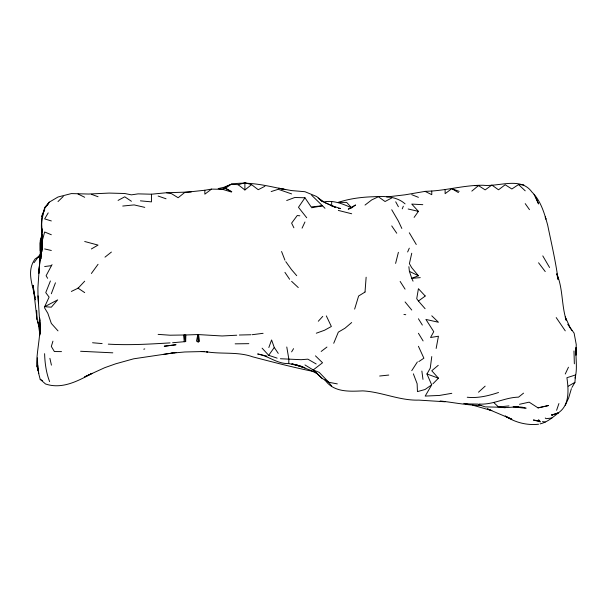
<?xml version="1.0" encoding="UTF-8"?>
<svg xmlns="http://www.w3.org/2000/svg" width="607" height="607" viewBox="0 0 607 607"><rect width="100%" height="100%" fill="white"/><g stroke="black" fill="none" stroke-linecap="round" stroke-linejoin="round"><path stroke-width="0.91" d="M41.906 236.449L41.754 251.776C43.833 238.134 38.021 222.359 44.751 209.832M211.517 189.111L204.84 190.249L204.84 194.172L211.517 189.111L222.473 189.316L231.54 192.047L225.432 188.269L222.473 189.316L218.186 188.602L223.793 187.32L231.578 184.111C249.439 181.174 267.482 185.947 284.933 189.521L278.788 188.246L291.61 190.59L304.957 191.713L316.733 196.554L321.945 201.251L335.428 207.359M231.578 184.111L238.217 184.748L244.887 189.968L244.887 182.692L251.564 184.642L258.233 189.71L264.91 186.273M558.061 279.296C555.595 261.033 551.384 243.111 547.666 225.076C544.396 213.285 540.898 200.834 531.884 191.994C520.654 176.402 499.037 186.971 483.126 185.264C465.759 185.044 448.99 189.816 431.774 191.038L431.767 194.665L425.097 191.38L405.074 194.817L386.72 196.972M40.009 325.489L39.69 335.36L39.796 324.699M40.221 260.289L40.244 240.584L42.384 234.621M292.445 363.859L298.28 365.68L288.773 363.563L288.849 359.086L286.777 346.999M40.176 333.736L40.373 326.209M172.6 342.735L185.666 341.589L185.863 334.973L197.852 334.556L198.163 342.022L199.513 341.301L198.535 334.586L222.094 335.975L236.745 335.216M39.948 258.438L38.931 273.264L41.617 239.788L41.375 243.847L41.966 228.778L42.103 231.806L41.701 224.324L42.391 213.611M42.194 239.454L40.859 258.969L41.898 247.33L41.17 255.464M198.535 334.586L198.163 342.022L196.486 341.111L197.852 334.556M40.29 333.888L40.388 332.12M38.856 373.411L36.678 364.45C36.761 349.503 41.177 334.897 39.645 319.919L39.819 325.602L39.296 319.714L40.381 332.985L37.998 295.852L37.9 288.082L39.379 265.82M42.073 240.531L42.171 238.733M39.023 272.118L40.13 256.063M42.649 216.646L42.778 214.795M365.027 291.914L366.135 277.209M571.938 387.456L574.92 382.342L575.512 374.974L566.915 377.713C568.501 389.064 569.783 404.072 559.525 411.986C553.508 416.637 547.757 422.123 540.101 423.891M42.649 216.069L42.778 214.605M40.472 240.455L40.328 250.957L40.168 243.149L41.481 236.206M431.774 356.559L430.249 368.176L426.964 373.98L431.418 384.269M41.519 236.229L42.171 231.76M436.145 348.456L438.444 336.217L430.553 337.522L433.755 331.665L425.902 319.426L438.444 322.256L431.774 315.807M575.057 378.047C577.788 368.062 575.299 357.652 576.119 347.371L575.937 355.186L576.248 344.571L574.108 333.122L570.155 327.697L565.261 316.975L566.194 320.329M411.751 253.225L409.399 263.658L411.743 267.725L418.42 275.76L411.751 278.34L409.406 271.367L408.868 266.678M395.605 263.4L398.397 252.307M42.71 239.158L44.652 231.995L51.329 234.75M571.392 388.639L568.653 397.926L565.261 405.317M43.105 213.004L44.652 207.806M52.938 341.149L51.329 346.468L54.372 351.544L61.512 351.612M354.64 309.107L358.623 295.996L365.088 292.02M556.596 410.294L558.926 403.541M42.847 213.869L41.891 216.509L44.652 208.983M40.35 254.128L34.022 262.725M268.825 347.53L271.587 339.958L274.273 347.485L278.256 353.388M51.329 293.75L55.442 282.801M50.411 280.958L45.753 292.62L49.121 297.111L44.652 306.717L51.329 307.172L57.673 299.881L44.652 306.717M333.721 343.274L338.327 332.135L345.004 328.212L351.681 322.529M402.236 208.846L403.344 206.205M407.631 251.973L409.3 248.18M302.066 228.149L304.957 221.987M565.261 374.011L568.456 367.212M52.043 264.599L46.102 275.737L47.642 278.294M47.452 205.227L49.258 202.161L58.006 197.009L71.353 193.58L88.592 194.043L109.177 193.079L124.746 193.504L131.423 194.855L138.093 193.868L151.447 194.21L166.447 192.745L191.197 191.964M48.196 212.867L44.652 218.899L51.329 220.948M291.61 351.87L293.56 348.661M44.652 208.603L49.258 202.161L44.842 207.313M411.751 370.665L417.358 361.962M324.98 208.292L322.499 205.781L311.133 206.919L304.957 197.776L298.462 207.313L306.717 217.754M98.053 264.288L91.376 273.491M262.095 348.16L268.689 355.315L274.273 347.485M414.111 217.405L418.42 211.365L411.751 204.089L422.791 204.68M318.303 321.24L322.749 316.391M78.349 287.946L84.699 281.178M432.928 383.799L438.444 378.191L431.774 370.756L438.254 365.308M57.999 201.562L63.287 196.448M538.037 407.889L548.387 405.559L538.037 407.889L529.16 402.16L519.509 404.292M478.491 392.213L485.168 386.135M471.814 191.122L478.491 185.598L485.168 189.892L491.845 185.044L498.514 189.809L505.191 184.763L511.86 188.997L518.537 184.566L523.841 184.877M523.545 393.139L518.537 397.145C504.994 397.357 492.884 405.074 479.006 404.034M244.887 189.968L251.564 184.642M104.988 257.148L111.4 252.064M425.052 295.859L418.42 288.704L416.728 298.712L418.42 301.049L425.34 295.981M222.473 189.316L224.863 187.464L231.358 184.194L225.432 188.269L231.783 191.653M365.027 205.067L371.704 199.923L378.373 196.759L385.05 201.509L391.727 197.988M304.957 364.936L313.197 369.959L322.537 362.758L315.458 355.846M321.179 351.445L326.93 347.06M38.271 257.133L39.652 256.093M459.18 191.387L451.798 188.663L445.121 193.671L445.121 189.741M324.98 201.691C334.518 200.34 343.19 204.111 351.681 207.867L355.543 204.976L348.243 209.187L350.816 208.201M39.455 255.957L35.107 258.961C25.843 271.488 33.241 286.405 35.487 299.797M418.838 361.59L423.883 358.198L418.42 346.286M568.273 386.211L574.92 382.342M91.376 248.953L98.046 245.099L84.699 241.503M118.077 200.409L124.746 196.805L131.423 201.281M71.353 291.443L78.03 288.211M91.376 373.715L84.699 376.848L104.723 367.69L115.671 363.813L133.684 358.805L176.136 352.485L174.376 352.75M92.143 373.351C77.977 380.991 62.02 389.58 45.517 383.973L40.191 379.337L38.613 373.275M286.686 200.515L294.805 197.487L304.957 197.776M552.279 415.082L558.584 412.76L551.452 415.029L552.279 415.082L551.907 414.831M316.293 333.213L324.525 330.254L331.354 326.49L326.323 315.883M271.162 191.554L278.256 189.293L291.61 193.914M238.217 184.748L244.887 182.692M498.514 392.486C488.46 395.84 477.929 398.374 467.253 397.244M143.768 349.207L144.77 348.926M311.634 207.776L322.499 205.781L311.634 195.257M451.798 393.321L439.453 395.445L425.188 396.083L431.774 384.77L425.097 389.474L417.449 391.614L417.13 383.723L413.359 373.836M172.616 353.016L163.45 354.412M44.652 266.534L51.329 265.661M252.148 334.707L263.089 333.319M493.817 402.6L498.514 406.978L508.962 405.916M551.907 418.011L546.057 418.678L545.238 417.995M379.656 376.021L388.776 375.058M499.326 407.122C508.347 408.693 517.414 405.233 526.201 408.154M420.256 277.634L411.751 278.34L413.056 281.178M204.84 190.249L184.816 192.396L178.139 197.738L171.47 193.648L166.447 192.745M171.47 353.183L184.816 351.977L204.005 351.521M170.059 342.894C149.512 344.131 128.836 345.36 108.281 344.131M518.537 406.508L513.165 406.834L525.214 408.245M425.097 191.38L431.774 191.038M158.131 334.381L170.028 335.208L185.863 334.973M248.824 343.661L235.159 343.843M203.944 351.499L201.243 351.567L207.708 351.984L206.274 351.726M239.333 335.018L250.903 334.753M112.803 352.826L80.594 351.271M474.553 185.666L478.491 185.598M122.735 206.046L134.117 204.908L144.77 207.366M538.561 424.232C526.785 425.53 515.115 422.472 505.191 416.015L511.86 419.232L487.36 408.86L491.845 410.628L472.678 405.165M440.113 400.961C453.899 402.487 467.542 405.4 481.457 405.453M465.364 403.867L477.876 404.087M497.793 407.168L485.168 406.88L478.491 404.611M280.434 358.745L301.155 359.693L307.855 359.162L316.171 363.965M338.327 208.406L340.58 208.512L331.657 205.72M92.552 342.758L102.135 343.577M140.414 200.841L151.447 201.873L151.447 194.21M498.074 406.963L505.191 407.767M299.835 215.811L297.248 215.508L291.61 223.141L293.902 227.8M288.773 363.563C277.323 364.101 268.537 355.877 257.641 353.98L267.004 356.119M403.936 314.449L405.749 314.714M445.121 401.781L418.822 400.112C399.588 400.749 381.735 391.902 362.789 390.885C349.321 391.439 333.797 392.554 324.98 379.967L328.766 382.281L337.333 383.897M539.76 421.114L533.371 420.006L540.48 421.895L538.561 419.665M542.499 421.584L545.238 422.062M313.379 371.476C292.946 367.303 272.847 362.129 252.702 356.833C237.868 351.491 221.745 354.344 206.509 351.802M291.61 363.912L293.287 364.23M463.809 403.352L468.255 404.285M408.17 208.998L418.42 211.365M44.652 248.938L51.329 250.486M338.327 210.417L351.681 213.763M299.122 365.695L302.498 366.62M298.28 365.467L295.131 364.541L304.957 367.766L294.205 364.488M295.245 364.64L309.972 370.012L317.082 373.616L322.135 378.404L328.766 382.281L331.657 386.181M268.689 355.315L277.133 358.145M158.124 196.046L166.045 198.777M91.376 194.293L98.046 196.736M426.964 373.98L438.444 378.191M411.751 194.672L418.42 197.343M322.135 378.404L313.197 369.959L319.214 372.387L328.766 382.281M335.231 207.237L324.98 202.609L318.303 198.079L321.945 201.251M409.406 271.367L418.42 275.76M78.022 194.005L84.699 197.283M40.191 379.337L42.422 380.627M451.798 188.663L458.467 192.616M84.699 292.62L77.924 288.067M405.074 203.869C396.712 196.266 384.277 196.023 373.593 196.736C361.681 197.07 349.655 198.618 338.327 202.366L346.665 202.397L351.681 207.867M291.61 281.337L298.28 287.566M518.537 184.566L525.214 190.826M313.197 369.959L317.082 373.616M418.42 301.049L425.097 308.697M296.717 275.669L291.61 269.758L285.791 261.655M405.074 301.929L411.751 310.04M538.561 262.778L545.238 271.572M556.202 317.582L565.261 330.853M525.214 203.626L529.486 209.673M391.727 225.903L396.743 233.225M284.933 272.361L289.607 279.266M567.72 324.229L571.931 330.489M400.134 281.428L405.074 289.144M542.787 255.888L549.563 267.505M418.42 318.774L422.358 325.086M418.42 333.273L423.102 340.929M57.999 330.876L51.329 323.44L47.824 313.28L44.387 307.552M416.273 244.5L409.293 232.762M391.727 209.741L398.397 221.145L401.834 228.46M395.718 201.805L398.397 206.744M534.054 194.392L538.561 203.937L536.14 198.102M51.436 365.141L49.888 358.327M36.701 365.938L37.983 368.904M281.565 251.503L284.933 260.153M49.607 381.606C46.2 372.774 44.88 363.123 44.607 353.669M34.333 293.735L34.834 297.658L33.097 285.313L37.027 319.51L39.03 326.058L37.975 321.862L39.721 333.372M566.248 320.192C561.369 304.995 563.099 288.628 556.778 273.765L558.008 279.288M421.865 371.044L422.98 379.39M185.666 341.589L184.816 334.556L184.27 341.764L183.587 335.079M37.748 365.338L38.552 372.577M39.584 318.038L39.774 320.815M39.622 318.675L39.758 322.803M37.998 295.829L38.461 303.265M39.675 318.326L39.758 320.117M37.376 357.842L37.983 370.778M36.724 310.526L37.027 319.51M573.979 350.967L574.359 363.805M331.657 201.623L331.657 205.864M164.793 346.165L164.239 346.256L176.045 344.723L164.793 346.165M545.701 218.505L545.238 216.919L545.883 219.142L545.701 218.505"/></g></svg>
